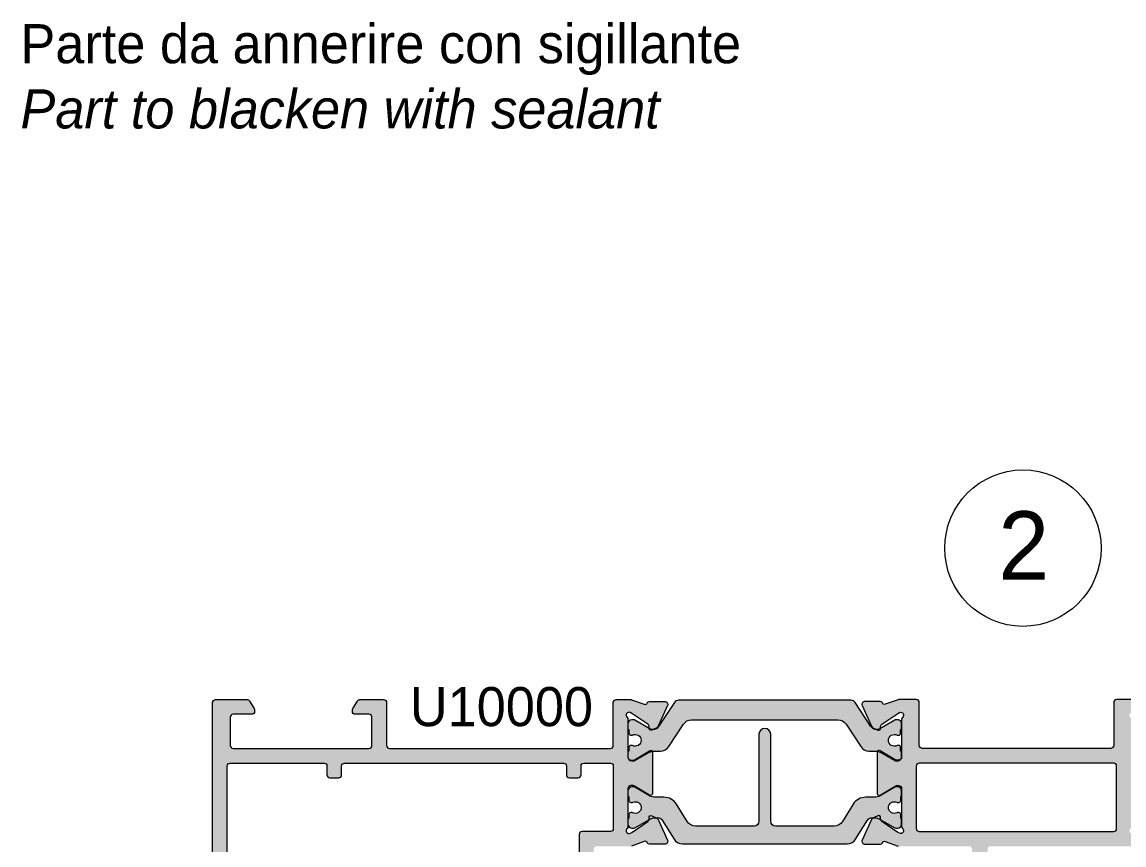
# Model space of a CAD drawing. Header units: millimetres. Extents: x -576 to 4430, y -1196 to 2690.
# Drawn here: x 2185.9 to 2242.3, y -610.9 to -568.8 of the extents above; entities that cross this region are included whole.
import ezdxf

# ---------------------------------------------------------------- set-up
doc = ezdxf.new("R2010")
doc.units = ezdxf.units.MM
doc.header["$LTSCALE"] = 0.25
doc.header["$MEASUREMENT"] = 0
for name, color, linetype, lineweight in [('01_Aluminium [Thin]', 141, 'Continuous', 18), ('01_Dimension', 251, 'Continuous', 9), ('01_Fill Polyamide', 10, 'Continuous', 0), ('01_Polyamide [Thin]', 201, 'Continuous', 18), ('01_Text', 40, 'Continuous', 25)]:
    doc.layers.add(name, color=color, linetype=linetype, lineweight=lineweight)
doc.layers.add('01_Fill Aluminum', color=7, linetype='Continuous', lineweight=0, true_color=0xdcdcdc)
doc.styles.add('Aluk Text', font='GOTHIC.TTF')

msp = doc.modelspace()

# ---------------------------------------------------------------- hatches: boundary and pattern name
at = {"layer": '01_Fill Aluminum', "ltscale": 0.25}
h = msp.add_hatch(color=256, dxfattribs=at)
h.dxf.hatch_style = 1
h.paths.add_polyline_path([(2218.813957790859, -603.5622704521099), (2218.024493671455, -603.5674990015009, 0.2944133975809888), (2217.917930254977, -603.6372048690798), (2217.914646103955, -603.6445811930477, -0.3927928019922019), (2217.767544930004, -603.7073582839731), (2217.092006492497, -603.4644401764328), (2216.331898843328, -603.4644401764331, 0.4142135623730049), (2216.181898843328, -603.6144401764328), (2216.181898843328, -605.8144401764326, -0.4142135623730951), (2216.031898843328, -605.9644401764328), (2204.731898843327, -605.9644401764328, -0.4142135623730949), (2204.581898843328, -605.8144401764331), (2204.581898843328, -603.6144401764327, 0.41421356237315), (2204.431898843327, -603.4644401764328), (2203.216827400172, -603.4644401764331, 0.2634471391022748), (2203.088203461316, -603.5372658131188), (2202.853274904471, -603.9288134078612, 0.1359329595457026), (2202.831898843328, -604.0059877711755), (2202.831898843328, -604.0644401764331, 0.4142135623730949), (2202.981898843327, -604.2144401764328), (2203.681898843327, -604.2144401764328, -0.4142135623730951), (2203.831898843328, -604.3644401764332), (2203.831898843328, -605.8144401764326, -0.4142135623730951), (2203.681898843327, -605.9644401764328), (2196.731898843327, -605.9644401764328, -0.4142135623730949), (2196.581898843328, -605.8144401764331), (2196.581898843328, -604.3644401764327, -0.414213562373095), (2196.731898843328, -604.2144401764328), (2197.681898843327, -604.2144401764328, 0.4142135623730951), (2197.831898843328, -604.0644401764326), (2197.831898843328, -604.0059877711753, 0.1359329595457046), (2197.810522782184, -603.9288134078613), (2197.575594225339, -603.537265813119, 0.2634471391023238), (2197.446970286482, -603.4644401764328), (2195.831898843327, -603.4644401764328, 0.4142135623730949), (2195.681898843327, -603.6144401764332), (2195.681898843327, -612.2144401764328, 0.4142135623730951), (2195.931898843327, -612.4644401764328), (2200.681898843327, -612.4644401764328, -0.4142135623730951), (2200.831898843328, -612.6144401764332), (2200.831898843328, -621.8493411282357, -0.3394542588633374), (2200.720721700093, -621.9942300021793), (2200.193075986562, -622.1356122450097, 0.3394542588633362), (2200.081898843328, -622.2805011189528), (2200.081898843328, -624.6644401764329, 0.4142135623730951), (2200.581898843328, -625.1644401764329), (2206.531898843328, -625.1644401764329, 0.4142135623730951), (2206.681898843328, -625.0144401764326), (2206.681898843328, -623.3644401764327, -0.414213562373095), (2206.831898843328, -623.2144401764328), (2208.037045527107, -623.2144401764328, 0.4040262258352606), (2208.18695415116, -623.0696751009382), (2208.260165895364, -620.9731650506084, 0.4244748162094996), (2208.010318188609, -620.7144401764328), (2207.902213468949, -620.7144401764328, -0.577350269189642), (2207.685707118003, -620.3394401764326), (2208.198405194273, -619.4514210593899, 0.1316524975874089), (2208.231898843327, -619.32642105939), (2208.231898843327, -618.1144401764332, -0.4142135623730949), (2208.381898843327, -617.9644401764328), (2211.181898843328, -617.9644401764328), (2211.331898843328, -617.8144401764328), (2211.481898843327, -617.9644401764328), (2214.281898843328, -617.9644401764328, -0.4142135623730951), (2214.431898843328, -618.1144401764332), (2214.431898843328, -619.32642105939, 0.1316524975874098), (2214.465392492382, -619.4514210593899), (2214.978090568652, -620.3394401764326, -0.5773502691896399), (2214.761584217706, -620.7144401764328), (2214.653479498046, -620.7144401764328, 0.424474816209498), (2214.403631791291, -620.9731650506084), (2214.476843535495, -623.0696751009382, 0.4040262258352624), (2214.626752159548, -623.2144401764328), (2215.831898843327, -623.2144401764328, -0.4142135623730952), (2215.981898843327, -623.3644401764327), (2215.981898843327, -623.6644401764325, 0.4142135623730951), (2216.131898843327, -623.8144401764328), (2216.469766808971, -623.8144401764328, 0.1989123673791299), (2216.575832826149, -623.770506193611), (2216.687964860505, -623.6583741592553, 0.1989123673801836), (2216.731898843327, -623.5523081420773), (2216.731898843327, -622.6144401764327, 0.4142135623730952), (2216.581898843327, -622.4644401764328), (2215.381898843327, -622.4644401764328, -0.4142135623730951), (2215.231898843327, -622.3144401764326), (2215.231898843327, -621.4327943292307, -0.2556261226087317), (2215.300988239985, -621.306487265822, 0.4007659234398278), (2215.627609621491, -619.9644401764326), (2215.201982693752, -619.2272327125204, -0.1316524975874248), (2215.18188650432, -619.1522327125203), (2215.18188650432, -614.9144401764328, -0.414213562373095), (2215.331886504319, -614.764440176433), (2216.63188650432, -614.764440176433, 0.4142135623730951), (2216.78188650432, -614.6144401764327), (2216.78188650432, -614.1644401764332, 0.414213562373043), (2216.63188650432, -614.014440176433), (2215.331886504319, -614.0144401764328, -0.4142135623730429), (2215.18188650432, -613.864440176433), (2215.18188650432, -611.1144401764327, -0.414213562373095), (2215.33188650432, -610.9644401764328), (2217.091980278992, -610.9644401764328), (2217.767544930004, -610.7215126427297, -0.4030676595760349), (2217.916352452828, -610.7879518855639, 0.3037679387647997), (2218.024493671455, -610.8613719252016), (2218.813957790859, -610.8666004745926, 0.5465408765687955), (2218.951711025474, -610.6549859774974), (2218.476989132204, -609.6013548078122, 0.177975048919265), (2218.404521164159, -609.52744960593), (2218.150809720398, -609.4070900006373, 0.5773502691893199), (2218.008273588504, -609.5054945285056), (2218.012924506849, -609.5630419202095, -0.2679491924309137), (2217.94863281842, -609.6985652716986), (2217.134254530291, -610.2607982289496), (2217.042911256978, -610.3014668749942, -0.8554952860589891), (2216.881891102555, -610.0526279511788, 0.2134110148111252), (2216.93188650432, -609.9408286652605), (2216.93188650432, -608.0144354633513, -0.414213562373095), (2217.081886504319, -607.8644354633516), (2217.192483178547, -607.8644354633516, -0.1378721067476017), (2217.270634623323, -607.8864028437604), (2218.029785541135, -608.349790543079, 0.5855240683198819), (2218.18188650432, -608.2644354633514), (2218.18188650432, -606.1644354633513, 0.5855240683198712), (2218.029785541135, -606.0790803836237), (2217.270634623323, -606.5424680829424, -0.1378721067476047), (2217.192483178547, -606.5644354633512), (2217.081886504319, -606.5644354633512, -0.4142135623730949), (2216.93188650432, -606.4144354633514), (2216.93188650432, -604.4880422614423, 0.213411014811122), (2216.881891102555, -604.376242975524, -0.8554952860589611), (2217.042911256978, -604.1274040517086), (2217.134254530291, -604.1680726977531), (2217.94863281842, -604.7303056550041, -0.3390268321755038), (2218.012642441241, -604.9011543584186, 0.6556531355642414), (2218.150809720398, -605.0217809260655), (2218.404521164159, -604.9014213207728, 0.1779757333228738), (2218.476989295711, -604.8275157559901), (2218.951711025474, -603.7738849492052, 0.5465408765688166)])
h.paths.add_polyline_path([(2205.781898843328, -624.4144401764329, 0.4142135623730951), (2205.931898843328, -624.2644401764326), (2205.931898843328, -622.7144401764328, -0.4142135623730951), (2206.181898843328, -622.4644401764328), (2207.281898843328, -622.4644401764328, 0.4142135623730951), (2207.431898843328, -622.3144401764325), (2207.431898843328, -621.4327943292301, 0.2556261226087645), (2207.36280944667, -621.306487265822, -0.4007659234400295), (2207.036188065165, -619.9644401764319), (2207.461802653895, -619.2272540843105, 0.1316524975875733), (2207.481898843327, -619.1522540843106), (2207.481898843327, -617.7144401764328, -0.4142135623730951), (2207.981898843327, -617.2144401764328), (2209.894766808971, -617.2144401764328, 0.1989123673792934), (2210.000832826149, -617.170506193611), (2210.162964860506, -617.0083741592547, -0.1989123673792926), (2210.269030877684, -616.9644401764328), (2212.394766808971, -616.9644401764328, -0.1989123673792934), (2212.500832826149, -617.0083741592547), (2212.662964860506, -617.170506193611, 0.1989123673792927), (2212.769030877684, -617.2144401764328), (2214.28188650432, -617.2144401764328, 0.4142135623730901), (2214.43188650432, -617.064440176433), (2214.43188650432, -614.9144401764327, 0.4142135623730926), (2214.28188650432, -614.7644401764328), (2212.43188650432, -614.7644401764328, -0.4142135623730958), (2212.28188650432, -614.614440176433), (2212.28188650432, -614.1644401764327, -0.414213562373094), (2212.43188650432, -614.0144401764328), (2213.63188650432, -614.0144401764328, 0.4142135623730949), (2213.78188650432, -613.8644401764326), (2213.78188650432, -613.1644401764327, -0.4142135623731013), (2213.93188650432, -613.0144401764328), (2214.28188650432, -613.0144401764328, 0.4142135623730982), (2214.43188650432, -612.864440176433), (2214.43188650432, -610.3644401764327, -0.4142135623730963), (2214.58188650432, -610.2144401764328), (2216.03188650432, -610.2144401764328, 0.4142135623730959), (2216.18188650432, -610.0644401764331), (2216.18188650432, -606.8644401764327, 0.414213562373094), (2216.03188650432, -606.7144401764328), (2214.681898843327, -606.7144401764328, 0.4142135623730958), (2214.531898843327, -606.8644401764332), (2214.531898843327, -607.3144401764331, -0.4142135623730916), (2214.381898843328, -607.4644401764328), (2213.931898843327, -607.4644401764328, -0.4142135623730979), (2213.781898843327, -607.3144401764326), (2213.781898843327, -606.8644401764327, 0.4142135623730952), (2213.631898843327, -606.7144401764328), (2202.431898843327, -606.7144401764328, 0.4142135623730946), (2202.281898843327, -606.8644401764327), (2202.281898843327, -607.3144401764331, -0.4142135623730933), (2202.131898843328, -607.4644401764328), (2201.681898843327, -607.4644401764328, -0.414213562373096), (2201.531898843327, -607.3144401764331), (2201.531898843327, -606.8644401764327, 0.414213562373095), (2201.381898843327, -606.7144401764328), (2196.581898843327, -606.7144401764328, 0.4142135623730933), (2196.431898843327, -606.8644401764332), (2196.431898843327, -611.5644401764326, 0.4142135623730963), (2196.581898843327, -611.7144401764328), (2201.431898843327, -611.7144401764328, -0.4142135623730945), (2201.581898843328, -611.8644401764332), (2201.581898843328, -612.8644401764332, 0.4142135623730901), (2201.731898843327, -613.014440176433), (2202.131898843328, -613.014440176433, -0.4142135623730957), (2202.281898843327, -613.1644401764328), (2202.281898843327, -613.8644401764332, 0.414213562373095), (2202.431898843327, -614.014440176433), (2203.081898843328, -614.014440176433, -0.414213562373095), (2203.231898843327, -614.1644401764328), (2203.231898843327, -614.6144401764332, -0.4142135623730957), (2203.081898843328, -614.764440176433), (2201.731898843327, -614.764440176433, 0.4142135623730945), (2201.581898843328, -614.9144401764328), (2201.581898843328, -622.4248363692199, -0.3394542588633371), (2201.470721700093, -622.5697252431636), (2200.943075986562, -622.711107485994, 0.3394542588633372), (2200.831898843328, -622.8559963599371), (2200.831898843328, -624.264440176433, 0.414213562373095), (2200.981898843328, -624.4144401764329)], flags=16)
h.paths.add_polyline_path([(2229.04981511778, -610.8666004745926), (2229.839279237184, -610.8613719252019, 0.2944133975810649), (2229.945842653662, -610.7916660576229), (2229.949126804684, -610.7842897336551, -0.3927928019923496), (2230.096227978635, -610.7215126427297), (2230.771792629647, -610.9644401764328), (2234.381448535483, -610.9644401764328, -0.4142135623730949), (2234.531448535483, -611.1144401764329), (2234.531448535483, -614.014440176433, -0.4142135623730952), (2234.381448535483, -614.1644401764331), (2233.931448535483, -614.1644401764331, 0.4142135623730951), (2233.781448535483, -614.3144401764332), (2233.781448535483, -614.4144401764332, 0.3918366946533796), (2234.242986997022, -614.9129586916954), (2234.392986997022, -614.9129586916954, -0.3918366946540662), (2234.531448535483, -615.062514246274), (2234.531448535484, -626.1144401764274, 0.4142135623730361), (2234.681448535484, -626.2644401764269), (2236.631448535484, -626.2644401764271, 0.4142135623733005), (2236.781448535485, -626.1144401764266), (2236.781448535484, -625.3644401764273, 0.414213562373114), (2236.431448535484, -625.0144401764271, 0.4142135623732815), (2236.281448535484, -625.1644401764273), (2236.281448535484, -625.5144401764268, -0.4142135623734753), (2236.131448535484, -625.6644401764272), (2235.531448535484, -625.6644401764272, -0.4142135623731381), (2235.181448535483, -625.3144401764267), (2235.181448535484, -622.2144401764274, -0.4142135623729415), (2235.531448535484, -621.8644401764275), (2236.131448535484, -621.8644401764273, -0.4142135623735862), (2236.281448535484, -622.014440176428), (2236.281448535484, -622.364440176427, 0.414213562372956), (2236.431448535483, -622.5144401764273, 0.4142135623737037), (2236.781448535484, -622.1644401764272), (2236.781448535484, -620.6644401764274, 0.4142135623730053), (2236.631448535484, -620.5144401764273), (2236.431448535484, -620.5144401764273, 0.4142135623727999), (2236.281448535484, -620.6644401764268), (2236.281448535484, -621.1144401764276, -0.4142135623730082), (2236.131448535484, -621.2644401764276), (2235.481448535484, -621.2644401764271, -0.4142135623728596), (2235.331448535484, -621.1144401764274), (2235.331448535484, -611.1144401764328, -0.4142135623731228), (2235.481448535484, -610.9644401764328), (2242.841542310154, -610.9644401764328), (2243.517106961166, -610.7215126427297, -0.4030676595763871), (2243.665914483989, -610.7879518855639, 0.3037679387651201), (2243.774055702617, -610.8613719252019), (2244.56351982202, -610.8666004745926, 0.5465408765687315), (2244.701273056635, -610.6549859774974), (2244.226551163365, -609.6013548078122, 0.1779750489194342), (2244.15408319532, -609.5274496059297), (2243.900371751559, -609.4070900006375, 0.5773502691891856), (2243.757835619666, -609.5054945285058), (2243.762486538011, -609.5630419202095, -0.2679491924310124), (2243.698194849581, -609.6985652716988), (2242.883816561453, -610.2607982289499), (2242.792473288139, -610.3014668749943, -0.8554952860580054), (2242.631453133716, -610.0526279511788, 0.2134110148110835), (2242.681448535481, -609.9408286652605), (2242.681448535481, -608.0144354633516, -0.4142135623730951), (2242.831448535481, -607.8644354633516), (2242.942045209708, -607.8644354633516, -0.1378721067475742), (2243.020196654484, -607.8864028437603), (2243.779347572297, -608.3497905430792, 0.5855240683198383), (2243.931448535481, -608.2644354633516), (2243.931448535481, -606.1644354633513, 0.5855240683198427), (2243.779347572297, -606.0790803836238), (2243.020196654484, -606.5424680829427, -0.1378721067475907), (2242.942045209708, -606.5644354633514), (2242.831448535481, -606.5644354633514, -0.4142135623730812), (2242.681448535481, -606.4144354633514), (2242.681448535481, -604.4880422614425, 0.2134110148111365), (2242.631453133716, -604.3762429755242, -0.8554952860591198), (2242.79247328814, -604.1274040517086), (2242.883816561453, -604.1680726977531), (2243.698194849581, -604.730305655004, -0.3390268321752412), (2243.762204472403, -604.9011543584187, 0.6556531355637474), (2243.900371751559, -605.0217809260655), (2244.15408319532, -604.9014213207732, 0.1779757333230566), (2244.226551326873, -604.8275157559904), (2244.701273056635, -603.7738849492055, 0.5465408765689055), (2244.56351982202, -603.5622704521099), (2243.774055702617, -603.5674990015011, 0.2944133975808989), (2243.667492286139, -603.63720486908), (2243.664208135116, -603.6445811930479, -0.3927928019923478), (2243.517106961166, -603.7073582839732), (2242.841568523659, -603.4644401764328), (2241.931460874489, -603.4644401764331, 0.4142135623730117), (2241.781460874489, -603.6144401764328), (2241.781460874489, -605.8144401764325, -0.4142135623730814), (2241.631460874489, -605.9644401764326), (2231.981874065312, -605.9644401764333, -0.4142135623731159), (2231.831874065311, -605.814440176433), (2231.831874065311, -603.6144401764329, 0.4142135623730953), (2231.681874065311, -603.4644401764328), (2230.771766416142, -603.4644401764328), (2230.096227978635, -603.7073582839732, -0.4030676595762869), (2229.947420455811, -603.6409190411391, 0.3037679387649529), (2229.839279237184, -603.5674990015011), (2229.04981511778, -603.5622704521099, 0.5465408765689136), (2228.912061883165, -603.7738849492055), (2229.386783776435, -604.8275161188908, 0.1779750489194297), (2229.45925174448, -604.9014213207732), (2229.712963188241, -605.0217809260655, 0.5773502691891791), (2229.855499320135, -604.9233763981972), (2229.85084840179, -604.8658290064935, -0.267949192430994), (2229.915140090219, -604.730305655004), (2230.729518378348, -604.1680726977531), (2230.820861651661, -604.1274040517086, -0.8554952860589552), (2230.981881806084, -604.3762429755242, 0.2134110148111251), (2230.931886404319, -604.4880422614425), (2230.931886404319, -606.4144354633514, -0.4142135623730951), (2230.781886404319, -606.5644354633514), (2230.671289730092, -606.5644354633514, -0.1378721067475908), (2230.593138285316, -606.5424680829427), (2229.833987367504, -606.0790803836238, 0.5855240683198569), (2229.681886404319, -606.1644354633513), (2229.681886404319, -608.2644354633517, 0.5855240683198569), (2229.833987367504, -608.3497905430792), (2230.593138285316, -607.8864028437603, -0.1378721067475863), (2230.671289730092, -607.8644354633516), (2230.781886404319, -607.8644354633516, -0.4142135623730952), (2230.931886404319, -608.0144354633516), (2230.931886404319, -609.9408286652605, 0.21341101481114), (2230.981881806084, -610.0526279511788, -0.8554952860589723), (2230.820861651661, -610.3014668749944), (2230.729518378348, -610.2607982289499), (2229.915140090219, -609.6985652716988, -0.3390268321753417), (2229.851130467398, -609.5277165682844, 0.65565313556387), (2229.712963188241, -609.4070900006375), (2229.45925174448, -609.5274496059297, 0.1779757333230429), (2229.386783612928, -609.6013551707126), (2228.912061883165, -610.6549859774974, 0.546540876568725)])
h.paths.add_polyline_path([(2241.781448535482, -610.2144401764328, 0.414213562373081), (2241.931448535481, -610.0644401764331), (2241.931448535481, -606.8644401764328, 0.4142135623730964), (2241.781448535481, -606.7144401764328), (2231.831886404319, -606.7144401764328, 0.4142135623730951), (2231.681886404319, -606.8644401764328), (2231.681886404319, -610.0644401764331, 0.414213562373095), (2231.831886404319, -610.2144401764328)], flags=16)
at = {"layer": '01_Fill Polyamide', "ltscale": 0.25}
h = msp.add_hatch(color=256, dxfattribs=at)
h.dxf.hatch_style = 1
h.paths.add_polyline_path([(2228.576041684548, -610.6004931130182, -0.258617584355832), (2228.15201763647, -610.8355334809014), (2219.712230470483, -610.8355334809012, -0.2586175843558185), (2219.288206422404, -610.6004931130179), (2218.680558814652, -609.6280536648427, 0.2586175843558262), (2218.468546790613, -609.5105334809011), (2218.33279053506, -609.5105334809011, 0.1315709965249647), (2218.032957062966, -609.5908221292722), (2217.285318551895, -610.0221520395057, -0.1315709965244062), (2217.235346306546, -610.0355334809008), (2217.132124053476, -610.035533480901, -0.4142135623737402), (2216.932124053476, -609.8355334809012), (2216.932124053476, -609.6221360212801, -0.2679491924323237), (2216.982124053477, -609.535533480901), (2216.982124053476, -609.3480334809014, -0.4998423624657762), (2217.110075620611, -609.2520193679032, -0.1819071984096444), (2217.180301404179, -609.2574084809012, 0.5486632536576707), (2217.607124053476, -608.985533480901, 0.5486632536586591), (2217.180301404177, -608.7136584809011, -0.1819071984111431), (2217.11007562061, -608.719047593899, -0.4998423624631559), (2216.982124053476, -608.623033480901), (2216.982124053477, -608.4355334809011, -0.2679491924315994), (2216.932124053476, -608.3489309405225), (2216.932124053476, -608.1355334809014, -0.4142135623730951), (2217.132124053477, -607.9355334809011), (2217.235346306546, -607.9355334809011, -0.1315709965250243), (2217.285318551895, -607.9489149222961), (2218.032957062966, -608.3802448325301, 0.1315709965248914), (2218.332790535059, -608.460533480901), (2218.773416768912, -608.4605334809012, -0.2586175843558032), (2219.409452841029, -608.8130940327262), (2219.963961329216, -609.7004931130176, 0.2586175843559411), (2220.387985377294, -609.9355334809013), (2223.382124053476, -609.9355334809013, 0.4142135623730651), (2223.632124053476, -609.6855334809013), (2223.632124053477, -605.2355334809015, -1), (2224.232124053477, -605.2355334809015), (2224.232124053477, -609.6855334809015, 0.4142135623730951), (2224.482124053477, -609.9355334809015), (2227.476262729659, -609.9355334809015, 0.2586175843559411), (2227.900286777737, -609.7004931130182), (2228.454795265923, -608.8130940327271, -0.258617584355941), (2229.090831338041, -608.4605334809019), (2229.531457571892, -608.4605334809019, 0.1315709965249734), (2229.831291043986, -608.380244832531), (2230.578929555058, -607.9489149222968, -0.1315709965255317), (2230.628901800408, -607.9355334809015), (2230.732124053477, -607.9355334809018, -0.4142135623724498), (2230.932124053476, -608.135533480902), (2230.932124053476, -608.3489309405231, -0.2679491924315995), (2230.882124053476, -608.4355334809018), (2230.882124053476, -608.6230334809019, -0.4998423624633633), (2230.754172486342, -608.7190475938996, -0.1819071984116519), (2230.683946702774, -608.7136584809019, 0.5486632536582146), (2230.257124053476, -608.9855334809017, 0.5486632536578492), (2230.683946702774, -609.2574084809017, -0.1819071984121627), (2230.754172486341, -609.2520193679042, -0.4998423624644807), (2230.882124053476, -609.3480334809017), (2230.882124053476, -609.5355334809019, -0.2679491924318783), (2230.932124053476, -609.6221360212804), (2230.932124053476, -609.8355334809019, -0.4142135623730951), (2230.732124053477, -610.0355334809017), (2230.628901800407, -610.0355334809017, -0.1315709965249063), (2230.578929555058, -610.0221520395065), (2229.831291043986, -609.5908221292726, 0.1315709965249068), (2229.531457571893, -609.5105334809018), (2229.395701316339, -609.5105334809018, 0.2586175843558245), (2229.183689292301, -609.6280536648434)])
h.paths.add_polyline_path([(2229.363538595654, -604.8477506078216, 0.3971888983515919), (2229.811189738696, -604.9534483298467), (2230.576764997935, -604.5107355700345, -0.1257786469870872), (2230.624750227785, -604.4984704987476), (2230.729190130802, -604.4984704987476, -0.4142135623730952), (2230.929190130802, -604.6984704987475), (2230.929190130802, -604.9984704987476), (2230.879190130802, -604.9984704987476), (2230.879190130802, -605.1859704987477, -0.414213562373933), (2230.779190130802, -605.2859704987477), (2230.699427006285, -605.2859704987475, 0.5712867673663674), (2230.254190130802, -605.5484704987475, 0.5712867673663674), (2230.699427006285, -605.8109704987476), (2230.779190130802, -605.8109704987476, -0.4142135623730925), (2230.879190130802, -605.9109704987475), (2230.879190130802, -606.0984704987475), (2230.929190130802, -606.0984704987475), (2230.929190130802, -606.3984704987477, -0.4142135623730946), (2230.729190130802, -606.5984704987475), (2230.624750227785, -606.5984704987475, -0.1378883643098939), (2230.572643817599, -606.5838222533727), (2229.826245479856, -606.1521990209942, 0.131828755193503), (2229.626005464638, -606.0984704987475), (2229.259532298801, -606.0984704987475, -0.2528532011209024), (2228.841341379636, -605.8725441295977), (2228.088869543583, -604.724396867897, 0.2528532011208948), (2227.670678624417, -604.4984704987473), (2220.187701637187, -604.4984704987471, 0.2528532011208862), (2219.769510718021, -604.7243968678968), (2219.017038881968, -605.8725441295973, -0.2528532011208791), (2218.598847962803, -606.0984704987468), (2218.232374796967, -606.0984704987468, 0.1318287551934372), (2218.032134781749, -606.1521990209933), (2217.281615263669, -606.5862054274601, -0.1257786469859889), (2217.23363003382, -606.5984704987468), (2217.129190130802, -606.5984704987468, -0.4142135623730954), (2216.929190130802, -606.3984704987466), (2216.929190130802, -606.0984704987468), (2216.979190130802, -606.0984704987468), (2216.979190130802, -605.9109704987468, -0.4142135623730952), (2217.079190130802, -605.8109704987469), (2217.158953255319, -605.8109704987469, 0.5712867673663626), (2217.604190130802, -605.5484704987468, 0.5712867673663639), (2217.158953255319, -605.2859704987468), (2217.079190130802, -605.2859704987468, -0.4142135623730923), (2216.979190130802, -605.1859704987469), (2216.979190130802, -604.9984704987469), (2216.929190130802, -604.9984704987469), (2216.929190130802, -604.6984704987464, -0.4142135623726503), (2217.129190130802, -604.4984704987469), (2217.23363003382, -604.4984704987469, -0.1378883643110574), (2217.285736444005, -604.5131187441219), (2218.047190522908, -604.953448329846, 0.3971888983515074), (2218.49484166595, -604.8477506078211), (2219.310093422849, -603.6108867429316, -0.2521569725818879), (2219.518829404739, -603.4984704987471), (2228.339550856866, -603.4984704987476, -0.2521569725819281), (2228.548286838756, -603.6108867429323)])

# ---------------------------------------------------------------- linework, layer by layer
at = {"layer": '01_Aluminium [Thin]'}
for points in [[(2195.681898843327, -612.2144401764328), (2195.681898843327, -603.6144401764329, -0.4142135623730949), (2195.831898843328, -603.4644401764328), (2197.446970286482, -603.4644401764328, -0.2634471391022598), (2197.575594225339, -603.5372658131189), (2197.810522782184, -603.9288134078611, -0.135932959545737), (2197.831898843328, -604.0059877711751), (2197.831898843328, -604.064440176433, -0.414213562373095), (2197.681898843327, -604.2144401764328), (2196.731898843327, -604.2144401764328, 0.4142135623730949), (2196.581898843328, -604.3644401764329), (2196.581898843328, -605.814440176433, 0.414213562373095), (2196.731898843327, -605.9644401764328), (2203.681898843327, -605.9644401764328, 0.414213562373095), (2203.831898843328, -605.814440176433), (2203.831898843328, -604.3644401764329, 0.414213562373095), (2203.681898843327, -604.2144401764328), (2202.981898843327, -604.2144401764328, -0.414213562373095), (2202.831898843328, -604.064440176433), (2202.831898843328, -604.0059877711753, -0.1359329595456983), (2202.853274904471, -603.9288134078611), (2203.088203461316, -603.5372658131189, -0.2634471391021731), (2203.216827400172, -603.4644401764331), (2204.431898843328, -603.4644401764328, -0.4142135623730953), (2204.581898843328, -603.6144401764329), (2204.581898843328, -605.814440176433, 0.414213562373095), (2204.731898843327, -605.9644401764328), (2216.031898843327, -605.9644401764328, 0.414213562373095), (2216.181898843328, -605.814440176433), (2216.181898843328, -603.6144401764329, -0.414213562373095), (2216.331898843328, -603.4644401764331), (2217.06585674551, -603.4644401764328, -0.08651342436162754), (2217.116613659565, -603.4732887128359), (2217.767544930004, -603.707358283973, 0.3927928019855116), (2217.914646103954, -603.6445811930503), (2217.917930254978, -603.6372048690773, -0.2944133975745316), (2218.024493671455, -603.5674990015009), (2218.813957790859, -603.5622704521099, -0.5486187866269753), (2218.951314227313, -603.7747581720919), (2218.476989295711, -604.8275157559904, -0.1779757333228021), (2218.404521164159, -604.9014213207729), (2218.150809720398, -605.0217809260655, -0.5773502691892546), (2218.008273588504, -604.9233763981972), (2218.012924506849, -604.8658290064936, 0.2679491924310214), (2217.94863281842, -604.7303056550043), (2217.134254530291, -604.1680726977531), (2217.042899984527, -604.1273990334455, 0.8554596718296346), (2216.881891102555, -604.3762429755238, -0.2134110148109054), (2216.93188650432, -604.4880422614419), (2216.93188650432, -606.4144354633513, 0.414213562373095), (2217.081886504319, -606.5644354633512), (2217.192483178546, -606.5644354633512, 0.1378721067475071), (2217.270634623323, -606.5424680829426), (2218.029785541135, -606.0790803836237, -0.5855240683198131), (2218.18188650432, -606.1644354633513), (2218.18188650432, -608.2644354633514, -0.5855240683198131), (2218.029785541135, -608.349790543079), (2217.270634623323, -607.8864028437602, 0.1378721067475071), (2217.192483178546, -607.8644354633516), (2217.081886504319, -607.8644354633516, 0.414213562373095), (2216.93188650432, -608.0144354633514), (2216.93188650432, -609.9408286652608, -0.2134110148109055), (2216.881891102555, -610.0526279511789, 0.8554596718296346), (2217.042899984527, -610.3014718932573), (2217.134254530291, -610.2607982289496), (2217.94863281842, -609.6985652716985, 0.2679491924311086), (2218.012924506849, -609.5630419202091), (2218.008273588504, -609.5054945285056, -0.5773502691892546), (2218.150809720398, -609.4070900006373), (2218.404521164159, -609.5274496059299, -0.177975733322802), (2218.476989295711, -609.6013551707124), (2218.951314227313, -610.6541127546109, -0.5486187866267531), (2218.813957790859, -610.8666004745926), (2218.024493671455, -610.8613719252016, -0.2944133975744455), (2217.917930254978, -610.7916660576254), (2217.914646103954, -610.7842897336525, 0.3927928019855119), (2217.767544930004, -610.7215126427297), (2217.116587446058, -610.95559164003, -0.08651342436155109)], [(2242.815418776671, -603.4644401764328), (2241.931460874489, -603.4644401764331, 0.4142135623735391), (2241.781460874489, -603.6144401764332), (2241.781460874489, -605.814440176433, -0.414213562373095), (2241.631460874489, -605.9644401764326), (2231.981874065312, -605.9644401764333, -0.4142135623734835), (2231.831874065311, -605.814440176433), (2231.831874065311, -603.6144401764332, 0.4142135623726791), (2231.681874065312, -603.4644401764328), (2230.797916163129, -603.4644401764328, 0.08651342436162329), (2230.747159249074, -603.4732887128359), (2230.096227978635, -603.7073582839732, -0.3927928019855862), (2229.949126804685, -603.6445811930505), (2229.945842653661, -603.6372048690776, 0.2944133975745315), (2229.839279237184, -603.5674990015011), (2229.04981511778, -603.5622704521099, 0.5486187866269362), (2228.912458681326, -603.7747581720921), (2229.386783612928, -604.8275157559904, 0.1779757333227632), (2229.45925174448, -604.9014213207731), (2229.712963188241, -605.0217809260655, 0.5773502691893011), (2229.855499320135, -604.9233763981972), (2229.85084840179, -604.8658290064939, -0.2679491924310183), (2229.915140090219, -604.7303056550043), (2230.729518378348, -604.1680726977531), (2230.820872924112, -604.1273990334455, -0.8554596718293794), (2230.981881806084, -604.3762429755241, 0.2134110148109057), (2230.931886404319, -604.4880422614422), (2230.931886404319, -606.4144354633515, -0.4142135623730396), (2230.781886404319, -606.5644354633514), (2230.671289730092, -606.5644354633514, -0.1378721067475482), (2230.593138285316, -606.5424680829428), (2229.833987367503, -606.0790803836237, 0.5855240683194664), (2229.681886404319, -606.1644354633515), (2229.681886404319, -608.2644354633514, 0.5855240683194664), (2229.833987367503, -608.3497905430793), (2230.593138285316, -607.8864028437602, -0.1378721067474404), (2230.671289730092, -607.8644354633516), (2230.781886404319, -607.8644354633516, -0.4142135623730674), (2230.931886404319, -608.0144354633514), (2230.931886404319, -609.9408286652608, 0.2134110148109055), (2230.981881806084, -610.0526279511789, -0.8554596718293794), (2230.820872924112, -610.3014718932575), (2230.729518378348, -610.2607982289499), (2229.915140090219, -609.6985652716987, -0.267949192431197), (2229.85084840179, -609.5630419202091), (2229.855499320135, -609.5054945285058, 0.5773502691893013), (2229.712963188241, -609.4070900006375), (2229.45925174448, -609.5274496059299, 0.1779757333227632), (2229.386783612928, -609.6013551707126), (2228.912458681326, -610.6541127546109, 0.5486187866269274), (2229.04981511778, -610.8666004745926), (2229.839279237184, -610.8613719252019, 0.2944133975745314), (2229.945842653661, -610.7916660576254), (2229.949126804685, -610.7842897336525, -0.3927928019855862), (2230.096227978635, -610.7215126427297), (2230.747185462581, -610.9555916400302, 0.08651342436155265)], [(2196.431898843327, -611.564440176433), (2196.431898843327, -606.8644401764329, -0.4142135623730933), (2196.581898843328, -606.7144401764328), (2201.381898843328, -606.7144401764328, -0.414213562373095), (2201.531898843327, -606.8644401764329), (2201.531898843327, -607.314440176433, 0.4142135623730978), (2201.681898843327, -607.4644401764328), (2202.131898843328, -607.4644401764328, 0.4142135623730915), (2202.281898843327, -607.314440176433), (2202.281898843327, -606.8644401764329, -0.4142135623730948), (2202.431898843327, -606.7144401764328), (2213.631898843328, -606.7144401764328, -0.4142135623730953), (2213.781898843327, -606.8644401764329), (2213.781898843327, -607.314440176433, 0.4142135623730978), (2213.931898843328, -607.4644401764328), (2214.381898843328, -607.4644401764328, 0.4142135623730915), (2214.531898843327, -607.314440176433), (2214.531898843327, -606.8644401764329, -0.4142135623730958), (2214.681898843328, -606.7144401764328), (2216.03188650432, -606.7144401764328, -0.414213562373094), (2216.18188650432, -606.8644401764329), (2216.18188650432, -610.064440176433, -0.4142135623730961), (2216.03188650432, -610.2144401764328), (2214.581886504319, -610.2144401764328, 0.4142135623730963), (2214.43188650432, -610.3644401764329), (2214.43188650432, -612.8644401764329, -0.4142135623730982)]]:
    msp.add_lwpolyline(points, format="xyb", dxfattribs=at)
msp.add_lwpolyline([(2231.831886404319, -606.7144401764328, 0.4142135623731783), (2231.681886404319, -606.8644401764332), (2231.681886404319, -610.064440176433, 0.414213562373095), (2231.831886404319, -610.2144401764328), (2241.781448535482, -610.2144401764328, 0.4142135623730118), (2241.931448535481, -610.064440176433), (2241.931448535481, -606.8644401764332, 0.4142135623730409), (2241.781448535482, -606.7144401764328)], format="xyb", close=True, dxfattribs=at)
at = {"layer": '01_Dimension', "color": 8}
msp.add_circle((2237.137482348031, -595.7183587995722), 4, dxfattribs=at)
at = {"layer": '01_Polyamide [Thin]'}
for points in [[(2228.548286838756, -603.610886742932, 0.2521569725819294), (2228.339550856866, -603.4984704987473), (2219.518829404739, -603.4984704987469), (2219.518829404739, -603.4984704987469, 0.2521569725819289), (2219.310093422849, -603.6108867429316), (2218.49484166595, -604.8477506078211, -0.3971888983515488), (2218.047190522908, -604.953448329846), (2217.281615263669, -604.5107355700338, 0.1257786469867993), (2217.233630033819, -604.4984704987469), (2217.129190130802, -604.4984704987469, 0.4142135623730937), (2216.929190130802, -604.6984704987467), (2216.929190130802, -604.9984704987469), (2216.979190130802, -604.9984704987469), (2216.979190130802, -605.1859704987469, 0.4142135623731001), (2217.079190130802, -605.2859704987468), (2217.158953255319, -605.2859704987468, -0.5712867673663637), (2217.604190130802, -605.5484704987468, -0.5712867673663624), (2217.158953255319, -605.8109704987469), (2217.079190130802, -605.8109704987469, 0.4142135623730952), (2216.979190130802, -605.9109704987468), (2216.979190130802, -606.0984704987468), (2216.929190130802, -606.0984704987468), (2216.929190130802, -606.398470498747, 0.4142135623730962), (2217.129190130802, -606.5984704987468), (2217.233630033819, -606.5984704987468, 0.1257786469869509), (2217.281615263669, -606.5862054274598), (2218.032134781749, -606.1521990209935, -0.1318287551934445), (2218.232374796967, -606.0984704987468), (2218.598847962803, -606.0984704987468, 0.2528532011209037), (2219.017038881968, -605.8725441295974), (2219.769510718021, -604.7243968678968, -0.2528532011209037), (2220.187701637187, -604.4984704987469), (2220.187701637187, -604.4984704987469), (2227.670678624418, -604.4984704987473), (2227.670678624418, -604.4984704987473, -0.2528532011208853), (2228.088869543583, -604.7243968678972), (2228.841341379636, -605.8725441295978, 0.2528532011209044), (2229.259532298801, -606.0984704987475), (2229.626005464637, -606.0984704987475, -0.1318287551934441), (2229.826245479856, -606.152199020994), (2230.576764997935, -606.5862054274608, 0.1257786469870139), (2230.624750227785, -606.5984704987475), (2230.729190130802, -606.5984704987475, 0.4142135623731044), (2230.929190130802, -606.3984704987474), (2230.929190130802, -606.0984704987475), (2230.879190130802, -606.0984704987475), (2230.879190130802, -605.9109704987475, 0.4142135623730926), (2230.779190130802, -605.8109704987476), (2230.699427006285, -605.8109704987476, -0.5712867673663674), (2230.254190130802, -605.5484704987475, -0.5712867673663674), (2230.699427006285, -605.2859704987477), (2230.779190130802, -605.2859704987477, 0.4142135623730848), (2230.879190130802, -605.1859704987476), (2230.879190130802, -604.9984704987476), (2230.929190130802, -604.9984704987476), (2230.929190130802, -604.6984704987476, 0.41421356237309), (2230.729190130802, -604.4984704987476), (2230.624750227785, -604.4984704987476, 0.1257786469868706), (2230.576764997935, -604.5107355700345), (2229.811189738696, -604.9534483298467, -0.3971888983515455), (2229.363538595654, -604.8477506078216)], [(2229.183689292301, -609.6280536648435, -0.2586175843558702), (2229.395701316339, -609.5105334809018), (2229.531457571892, -609.5105334809018, -0.1315709965249007), (2229.831291043986, -609.5908221292725), (2230.578929555058, -610.0221520395064, 0.1315709965248687), (2230.628901800407, -610.0355334809017), (2230.732124053477, -610.0355334809017, 0.414213562373095), (2230.932124053476, -609.8355334809019), (2230.932124053476, -609.6221360212801, 0.2679491924310838), (2230.882124053476, -609.5355334809019), (2230.882124053476, -609.3480334809017, 0.4142135623730284), (2230.782124053476, -609.2480334809018), (2230.726220919207, -609.2480334809018, 0.1095524006942904), (2230.683946702774, -609.2574084809016, -0.5486632536581295), (2230.257124053476, -608.9855334809017, -0.5486632536580683), (2230.683946702774, -608.7136584809018, 0.1095524006943123), (2230.726220919207, -608.7230334809019), (2230.782124053476, -608.7230334809019, 0.414213562373095), (2230.882124053476, -608.6230334809018), (2230.882124053476, -608.4355334809018, 0.2679491924311366), (2230.932124053476, -608.3489309405234), (2230.932124053476, -608.135533480902, 0.4142135623724291), (2230.732124053477, -607.9355334809018), (2230.628901800407, -607.9355334809015, 0.1315709965249508), (2230.578929555058, -607.9489149222968), (2229.831291043986, -608.3802448325307, -0.1315709965250594), (2229.531457571893, -608.4605334809019), (2229.090831338041, -608.4605334809019, 0.2586175843558702), (2228.454795265923, -608.8130940327269), (2227.900286777737, -609.7004931130182, -0.2586175843558702), (2227.476262729659, -609.9355334809015), (2224.482124053477, -609.9355334809015, -0.414213562373095), (2224.232124053477, -609.6855334809015), (2224.232124053477, -605.2355334809013, 0.9999999999999999), (2223.632124053477, -605.2355334809013), (2223.632124053476, -609.6855334809015, -0.414213562373095), (2223.382124053476, -609.9355334809015), (2220.387985377294, -609.9355334809013, -0.2586175843558702), (2219.963961329216, -609.7004931130177), (2219.409452841029, -608.8130940327264, 0.2586175843558699), (2218.773416768912, -608.4605334809012), (2218.33279053506, -608.4605334809012, -0.1315709965250593), (2218.032957062966, -608.3802448325303), (2217.285318551894, -607.9489149222959, 0.1315709965249842), (2217.235346306546, -607.9355334809011), (2217.132124053476, -607.9355334809011, 0.4142135623724291), (2216.932124053476, -608.1355334809014), (2216.932124053476, -608.3489309405227, 0.2679491924311365), (2216.982124053477, -608.4355334809011), (2216.982124053476, -608.6230334809011, 0.4142135623730285), (2217.082124053476, -608.7230334809012), (2217.138027187745, -608.7230334809012, 0.1095524006942904), (2217.180301404178, -608.7136584809009, -0.5486632536580683), (2217.607124053476, -608.985533480901, -0.5486632536581295), (2217.180301404178, -609.257408480901, 0.1095524006940841), (2217.138027187745, -609.2480334809011), (2217.082124053476, -609.2480334809009, 0.414213562373095), (2216.982124053476, -609.3480334809012), (2216.982124053477, -609.535533480901, 0.2679491924310838), (2216.932124053476, -609.6221360212796), (2216.932124053476, -609.8355334809012, 0.414213562373095), (2217.132124053476, -610.035533480901), (2217.235346306546, -610.0355334809008, 0.1315709965248506), (2217.285318551894, -610.022152039506), (2218.032957062966, -609.5908221292718, -0.1315709965249007), (2218.332790535061, -609.5105334809014), (2218.468546790613, -609.5105334809014, -0.2586175843558699), (2218.680558814652, -609.6280536648428), (2219.288206422404, -610.6004931130178, 0.2586175843558702), (2219.712230470482, -610.8355334809012), (2228.15201763647, -610.8355334809016, 0.2586175843558702), (2228.576041684548, -610.6004931130183)]]:
    msp.add_lwpolyline(points, format="xyb", close=True, dxfattribs=at)

# ---------------------------------------------------------------- texts
at = {"layer": '01_Text', "style": 'Aluk Text'}
msp.add_text('U10000', height=2, dxfattribs=at).set_placement((2205.774007988677, -604.8249309736669))
at = {"layer": '01_Text', "insert": (2185.850260267967, -571.5989728160898), "char_height": 2, "attachment_point": 4, "style": 'Aluk Text'}
msp.add_mtext_dynamic_manual_height_columns('Parte da annerire con sigillante{\\fCentury Gothic|b0|i1|c0|p34;\\PPart to blacken with sealant}', width=68.12367043370978, gutter_width=204.2465904131937, heights=[0], dxfattribs=at)
at = {"layer": '01_Text', "ltscale": 0.25, "insert": (2237.177673411772, -595.5839985832094), "char_height": 3.5, "attachment_point": 5, "style": 'Aluk Text'}
msp.add_mtext_dynamic_manual_height_columns('2', width=3.177915166137609, gutter_width=12.5, heights=[0], dxfattribs=at)

doc.saveas('drawing.dxf')
